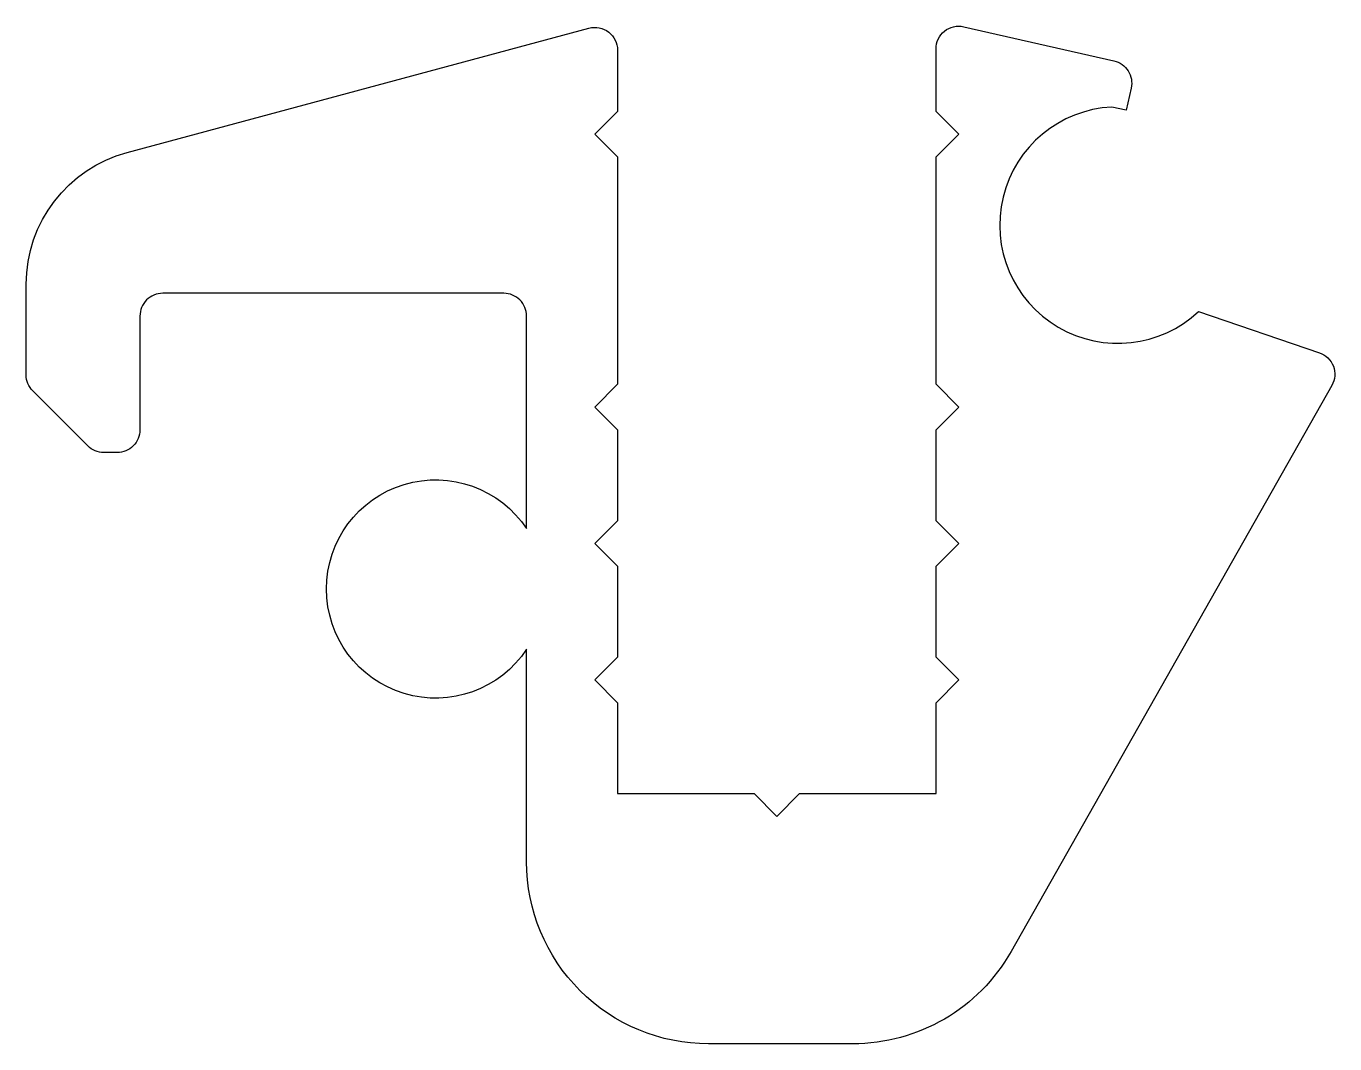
# Model space of a CAD drawing. Extents: x 144.2 to 173, y 208.8 to 231.2.
import ezdxf

# ---------------------------------------------------------------- set-up
doc = ezdxf.new("R2010")
doc.units = 0
doc.header["$LTSCALE"] = 15
doc.layers.get('0').update_dxf_attribs({"linetype": 'CONTINUOUS'})

msp = doc.modelspace()

# ---------------------------------------------------------------- linework, layer by layer
at = {"color": 0, "linetype": 'BYBLOCK'}
msp.add_lwpolyline([(157.224, 214.347), (160.224, 214.347), (160.724, 213.847), (161.224, 214.347), (164.224, 214.347), (164.224, 216.347), (164.724, 216.847), (164.224, 217.347), (164.224, 219.347), (164.724, 219.847), (164.224, 220.347), (164.224, 222.347), (164.724, 222.847), (164.224, 223.347), (164.224, 228.347), (164.724, 228.847), (164.224, 229.347), (164.224, 230.72, -0.48129), (164.834, 231.208), (168.136, 230.458, -0.414214), (168.513, 229.859), (168.402, 229.372), (168.087, 229.443, 1.42804), (169.997, 224.945), (172.652, 224.041, -0.470239), (172.926, 223.322), (165.873, 210.875, -0.270107), (162.393, 208.847), (159.224, 208.847, -0.414214), (155.224, 212.847), (155.224, 217.52, -3.316625), (155.224, 220.173), (155.224, 224.847, 0.414214), (154.724, 225.347), (147.224, 225.347, 0.414214), (146.724, 224.847), (146.724, 222.347, -0.414214), (146.224, 221.847), (145.931, 221.847, -0.198912), (145.577, 221.993), (144.37, 223.2, -0.198912), (144.224, 223.554), (144.224, 225.548, -0.339121), (146.444, 228.445), (156.594, 231.177, -0.493517), (157.224, 230.694), (157.224, 229.347), (156.724, 228.847), (157.224, 228.347), (157.224, 223.347), (156.724, 222.847), (157.224, 222.347), (157.224, 220.347), (156.724, 219.847), (157.224, 219.347), (157.224, 217.347), (156.724, 216.847), (157.224, 216.347)], format="xyb", close=True, dxfattribs=at)

doc.saveas('drawing.dxf')
